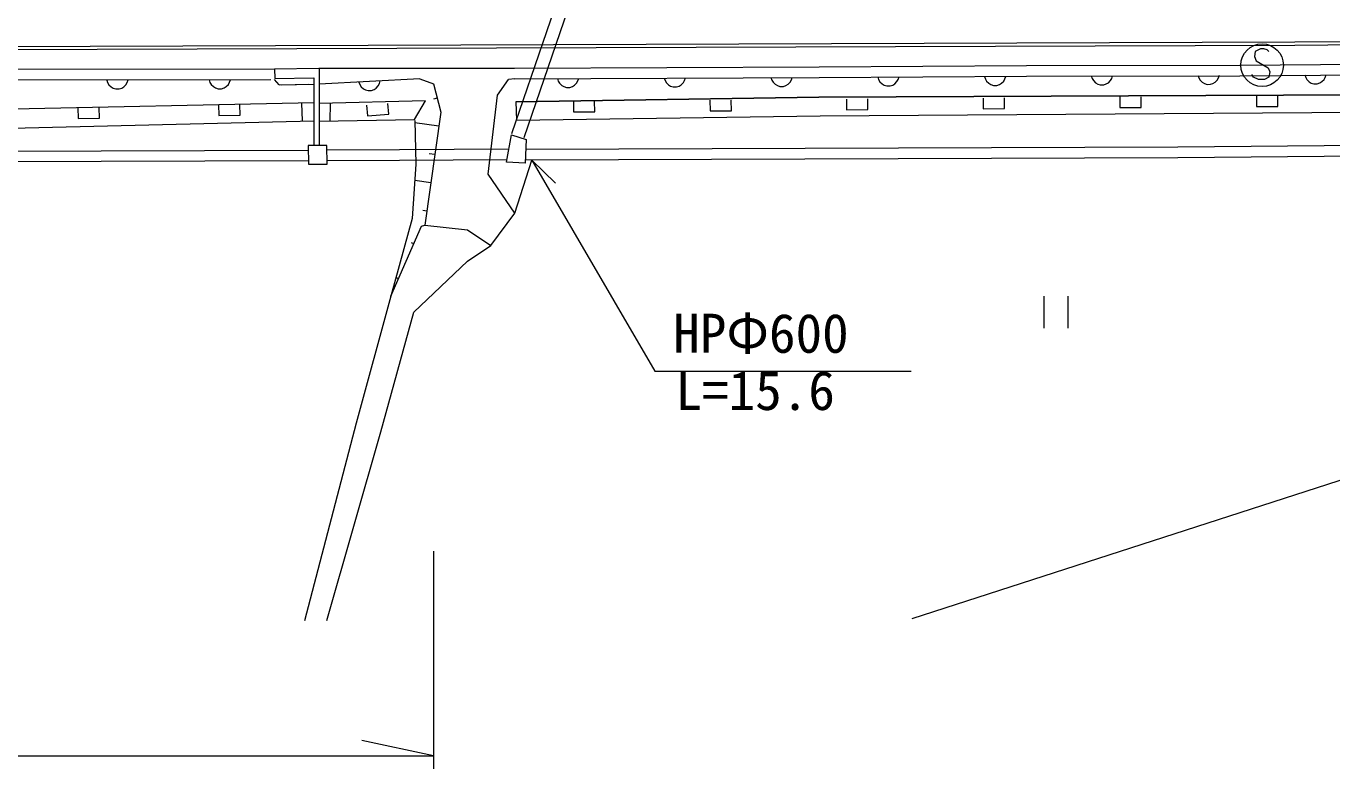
# Model space of a CAD drawing. Units: millimetres, scale not verified. Extents: x 40000 to 680000, y 20000 to 380000.
# Drawn here: x 433253 to 494544, y 249668 to 284510 of the extents above; entities that cross this region are included whole.
import ezdxf
from ezdxf.enums import TextEntityAlignment as Align

# ---------------------------------------------------------------- set-up
doc = ezdxf.new("R2010")
doc.units = ezdxf.units.MM
doc.header["$LTSCALE"] = 1000
for name, color, linetype, lineweight in [('M-BGD', 7, 'Continuous', 13), ('M-BGD-EXST', 7, 'Continuous', 13), ('M-STR-HTXT', 7, 'Continuous', 13)]:
    doc.layers.add(name, color=color, linetype=linetype, lineweight=lineweight)
doc.styles.add('ＭＳ ゴシック', font='')
doc.styles.get('ＭＳ ゴシック').set_extended_font_data('MS Gothic')

msp = doc.modelspace()

# ---------------------------------------------------------------- linework, layer by layer
at = {"layer": 'M-BGD'}
for p, q in [((456058, 279479), (461083, 294123)), ((456626, 279284), (461719, 294127)), ((492811, 283768), (501716, 283839)), ((430574, 283557), (492811, 283768)), ((430575, 283407), (492812, 283618)), ((492812, 283618), (501718, 283689)), ((456183, 282541), (470474, 282603)), ((470474, 282603), (480202, 282660)), ((480202, 282660), (490223, 282686)), ((490223, 282686), (500193, 282750)), ((430687, 282483), (444919, 282501)), ((430691, 281983), (444746, 282001)), ((437040, 281981), (437080, 281861)), ((438000, 281863), (438040, 281983)), ((441844, 281993), (441884, 281873)), ((442804, 281876), (442844, 281996)), ((444919, 282501), (447000, 282539)), ((444919, 282501), (444927, 282051)), ((445128, 281755), (444919, 282001)), ((444927, 282051), (446758, 282085)), ((446758, 282090), (446752, 278907)), ((447000, 282539), (456183, 282541)), ((447009, 282540), (447002, 278911)), ((451735, 282031), (447007, 281789)), ((451735, 282031), (452382, 281797)), ((455384, 281266), (455888, 282006)), ((456185, 282041), (455888, 282006)), ((456185, 282041), (470476, 282103)), ((458191, 282051), (458232, 281931)), ((459152, 281936), (459191, 282056)), ((463203, 282075), (463244, 281955)), ((463244, 281955), (463304, 281856)), ((464104, 281860), (464164, 281960)), ((464164, 281960), (464203, 282080)), ((468215, 282100), (468255, 281980)), ((468255, 281980), (468316, 281880)), ((469116, 281884), (469175, 281984)), ((469175, 281984), (469215, 282104)), ((470476, 282103), (480204, 282160)), ((473226, 282124), (473267, 282004)), ((473267, 282004), (473328, 281904)), ((474128, 281908), (474187, 282008)), ((474187, 282008), (474226, 282129)), ((478238, 282148), (478279, 282028)), ((478279, 282028), (478339, 281929)), ((479139, 281932), (479199, 282033)), ((479199, 282033), (479238, 282153)), ((480204, 282160), (490226, 282186)), ((483250, 282172), (483291, 282053)), ((483291, 282053), (483351, 281953)), ((483351, 281953), (483451, 281853)), ((484051, 281856), (484151, 281957)), ((484151, 281957), (484210, 282057)), ((484210, 282057), (484250, 282177)), ((488262, 282197), (488302, 282077)), ((488302, 282077), (488363, 281977)), ((488363, 281977), (488463, 281878)), ((489063, 281881), (489163, 281981)), ((489163, 281981), (489222, 282081)), ((489222, 282081), (489262, 282202)), ((490226, 282186), (500196, 282250)), ((493273, 282221), (493314, 282101)), ((493314, 282101), (493374, 282001)), ((493374, 282001), (493475, 281902)), ((494075, 281905), (494174, 282005)), ((494174, 282005), (494234, 282106)), ((494234, 282106), (494273, 282226)), ((437080, 281861), (437140, 281761)), ((437140, 281761), (437241, 281661)), ((437241, 281661), (437341, 281602)), ((437341, 281602), (437461, 281562)), ((437461, 281562), (437621, 281562)), ((437621, 281562), (437741, 281603)), ((437741, 281603), (437841, 281663)), ((437841, 281663), (437940, 281763)), ((437940, 281763), (438000, 281863)), ((441884, 281873), (441945, 281773)), ((441945, 281773), (442045, 281674)), ((442045, 281674), (442145, 281614)), ((442145, 281614), (442265, 281574)), ((442265, 281574), (442425, 281575)), ((442425, 281575), (442545, 281615)), ((442545, 281615), (442645, 281675)), ((442645, 281675), (442745, 281776)), ((442745, 281776), (442804, 281876)), ((445128, 281755), (446757, 281793)), ((445247, 281758), (446521, 281787)), ((448872, 281884), (448918, 281767)), ((448918, 281767), (448983, 281670)), ((448983, 281670), (449088, 281575)), ((449088, 281575), (449191, 281520)), ((449191, 281520), (449313, 281487)), ((449313, 281487), (449472, 281495)), ((449472, 281495), (449590, 281541)), ((449590, 281541), (449687, 281606)), ((449687, 281606), (449782, 281711)), ((449782, 281711), (449837, 281814)), ((449837, 281814), (449870, 281936)), ((452382, 281797), (452727, 280478)), ((458232, 281931), (458292, 281831)), ((458292, 281831), (458393, 281732)), ((458393, 281732), (458493, 281672)), ((458493, 281672), (458613, 281633)), ((458613, 281633), (458773, 281634)), ((458773, 281634), (458893, 281674)), ((458893, 281674), (458993, 281735)), ((458993, 281735), (459092, 281835)), ((459092, 281835), (459152, 281936)), ((463304, 281856), (463405, 281756)), ((463405, 281756), (463505, 281697)), ((463505, 281697), (463625, 281657)), ((463625, 281657), (463785, 281658)), ((463785, 281658), (463905, 281699)), ((463905, 281699), (464005, 281759)), ((464005, 281759), (464104, 281860)), ((468316, 281880), (468416, 281780)), ((468416, 281780), (468517, 281721)), ((468517, 281721), (468637, 281682)), ((468637, 281682), (468797, 281682)), ((468797, 281682), (468917, 281723)), ((468917, 281723), (469016, 281783)), ((469016, 281783), (469116, 281884)), ((473328, 281904), (473428, 281805)), ((473428, 281805), (473528, 281745)), ((473528, 281745), (473648, 281706)), ((473648, 281706), (473808, 281707)), ((473808, 281707), (473928, 281747)), ((473928, 281747), (474028, 281808)), ((474028, 281808), (474128, 281908)), ((478339, 281929), (478440, 281829)), ((478440, 281829), (478540, 281770)), ((478540, 281770), (478660, 281730)), ((478660, 281730), (478820, 281731)), ((478820, 281731), (478940, 281772)), ((478940, 281772), (479040, 281832)), ((479040, 281832), (479139, 281932)), ((483451, 281853), (483552, 281794)), ((483552, 281794), (483672, 281754)), ((483672, 281754), (483832, 281755)), ((483832, 281755), (483952, 281796)), ((483952, 281796), (484051, 281856)), ((488463, 281878), (488564, 281818)), ((488564, 281818), (488684, 281779)), ((488684, 281779), (488844, 281780)), ((488844, 281780), (488963, 281820)), ((488963, 281820), (489063, 281881)), ((493475, 281902), (493575, 281842)), ((493575, 281842), (493695, 281803)), ((493695, 281803), (493855, 281804)), ((493855, 281804), (493975, 281844)), ((493975, 281844), (494075, 281905)), ((446756, 280905), (426163, 280472)), ((442286, 280811), (442296, 280311)), ((443296, 280332), (443286, 280832)), ((446219, 280060), (446193, 280893)), ((452001, 281010), (447006, 280877)), ((447530, 280891), (447514, 280053)), ((449238, 280799), (449277, 280300)), ((450274, 280377), (450235, 280876)), ((451485, 280131), (452001, 281010)), ((452555, 281138), (452377, 281091)), ((454946, 277572), (455384, 281266)), ((456233, 280963), (470468, 281174)), ((470468, 281174), (456233, 280963)), ((456233, 280963), (456267, 280097)), ((458939, 280985), (458943, 280485)), ((459943, 280493), (459939, 280993)), ((465351, 281035), (465355, 280535)), ((466355, 280543), (466351, 281043)), ((470468, 281174), (501119, 281317)), ((501119, 281317), (470468, 281174)), ((471763, 281086), (471767, 280586)), ((472767, 280594), (472763, 281093)), ((478176, 281136), (478180, 280636)), ((479180, 280644), (479176, 281144)), ((484588, 281187), (484592, 280687)), ((485592, 280694), (485588, 281194)), ((491000, 281237), (491004, 280737)), ((491004, 280737), (492004, 280745)), ((492004, 280745), (492000, 281245)), ((435686, 280672), (435697, 280172)), ((435697, 280172), (436696, 280193)), ((436696, 280193), (436686, 280693)), ((442296, 280311), (443296, 280332)), ((447004, 280044), (451485, 280131)), ((449277, 280300), (450274, 280377)), ((452727, 280478), (451974, 275170)), ((456267, 280097), (470518, 280307)), ((458943, 280485), (459943, 280493)), ((465355, 280535), (466355, 280543)), ((470518, 280307), (500476, 280503)), ((471767, 280586), (472767, 280594)), ((478180, 280636), (479180, 280644)), ((484592, 280687), (485592, 280694)), ((426124, 279565), (446754, 280073)), ((451495, 280080), (451545, 278027)), ((452633, 279815), (451498, 279976)), ((447372, 278916), (446492, 278904)), ((446492, 278904), (446504, 278029)), ((447384, 278042), (447372, 278916)), ((455794, 278123), (456041, 279409)), ((456041, 279409), (456732, 279188)), ((456732, 279188), (456672, 278078)), ((501382, 278954), (487314, 278833)), ((425984, 278619), (446495, 278685)), ((450775, 278704), (447375, 278694)), ((455913, 278744), (450775, 278704)), ((452445, 278488), (452170, 278527)), ((487317, 278333), (456680, 278228)), ((487314, 278833), (456707, 278728)), ((501386, 278454), (487317, 278333)), ((446502, 278185), (425986, 278119)), ((446504, 278029), (447384, 278042)), ((450778, 278204), (447382, 278194)), ((455817, 278244), (450778, 278204)), ((451545, 278027), (451367, 275492)), ((456672, 278078), (455794, 278123)), ((456191, 275740), (456987, 278229)), ((452256, 277161), (451492, 277269)), ((456191, 275740), (454946, 277572)), ((452068, 275834), (451867, 275862)), ((451367, 275492), (450375, 271844)), ((455067, 274220), (456191, 275740)), ((450375, 271844), (451809, 275119)), ((451809, 275119), (451974, 275170)), ((451974, 275170), (453967, 274961)), ((453967, 274961), (455067, 274220)), ((451451, 274300), (451341, 274348)), ((453969, 273488), (455067, 274220)), ((451458, 271097), (453969, 273488)), ((450734, 272663), (450612, 272716)), ((450375, 271844), (448750, 265884)), ((481025, 271839), (481025, 270339)), ((482165, 270339), (482165, 271839)), ((449896, 265478), (451458, 271097)), ((474845, 256716), (505875, 266744)), ((448750, 265884), (446318, 256620)), ((447369, 256624), (449896, 265478))]:
    msp.add_line(p, q, dxfattribs=at)
at = {"layer": 'M-BGD-EXST'}
for p, q in [((490947, 283320), (490907, 283080)), ((491187, 283440), (490947, 283320)), ((491347, 283440), (491187, 283440)), ((491507, 283400), (491347, 283440)), ((491587, 283320), (491507, 283400)), ((490907, 283080), (490987, 282880)), ((490987, 282880), (491547, 282560)), ((491547, 282560), (491627, 282360)), ((490867, 282120), (490787, 282240)), ((491107, 282000), (490867, 282120)), ((491387, 282000), (491107, 282000)), ((491587, 282120), (491387, 282000)), ((491627, 282360), (491587, 282120))]:
    msp.add_line(p, q, dxfattribs=at)
msp.add_circle((491267, 282680), 1000, dxfattribs=at)
at = {"layer": 'M-STR-HTXT'}
for p, q in [((456987, 278229), (458106, 277146)), ((456987, 278229), (462767, 268325)), ((462767, 268325), (474793, 268325)), ((452382, 259887), (452382, 249668)), ((452382, 250284), (449011, 250996)), ((427073, 250284), (452382, 250284))]:
    msp.add_line(p, q, dxfattribs=at)

# ---------------------------------------------------------------- texts
at = {"layer": 'M-STR-HTXT', "style": 'ＭＳ ゴシック'}
for s, p in [('HPΦ600', (463626, 268636)), ('L=15.6', (463734, 265952))]:
    msp.add_text(s, height=1833, dxfattribs=at).set_placement(p, align=Align.BOTTOM_LEFT)

doc.saveas('drawing.dxf')
